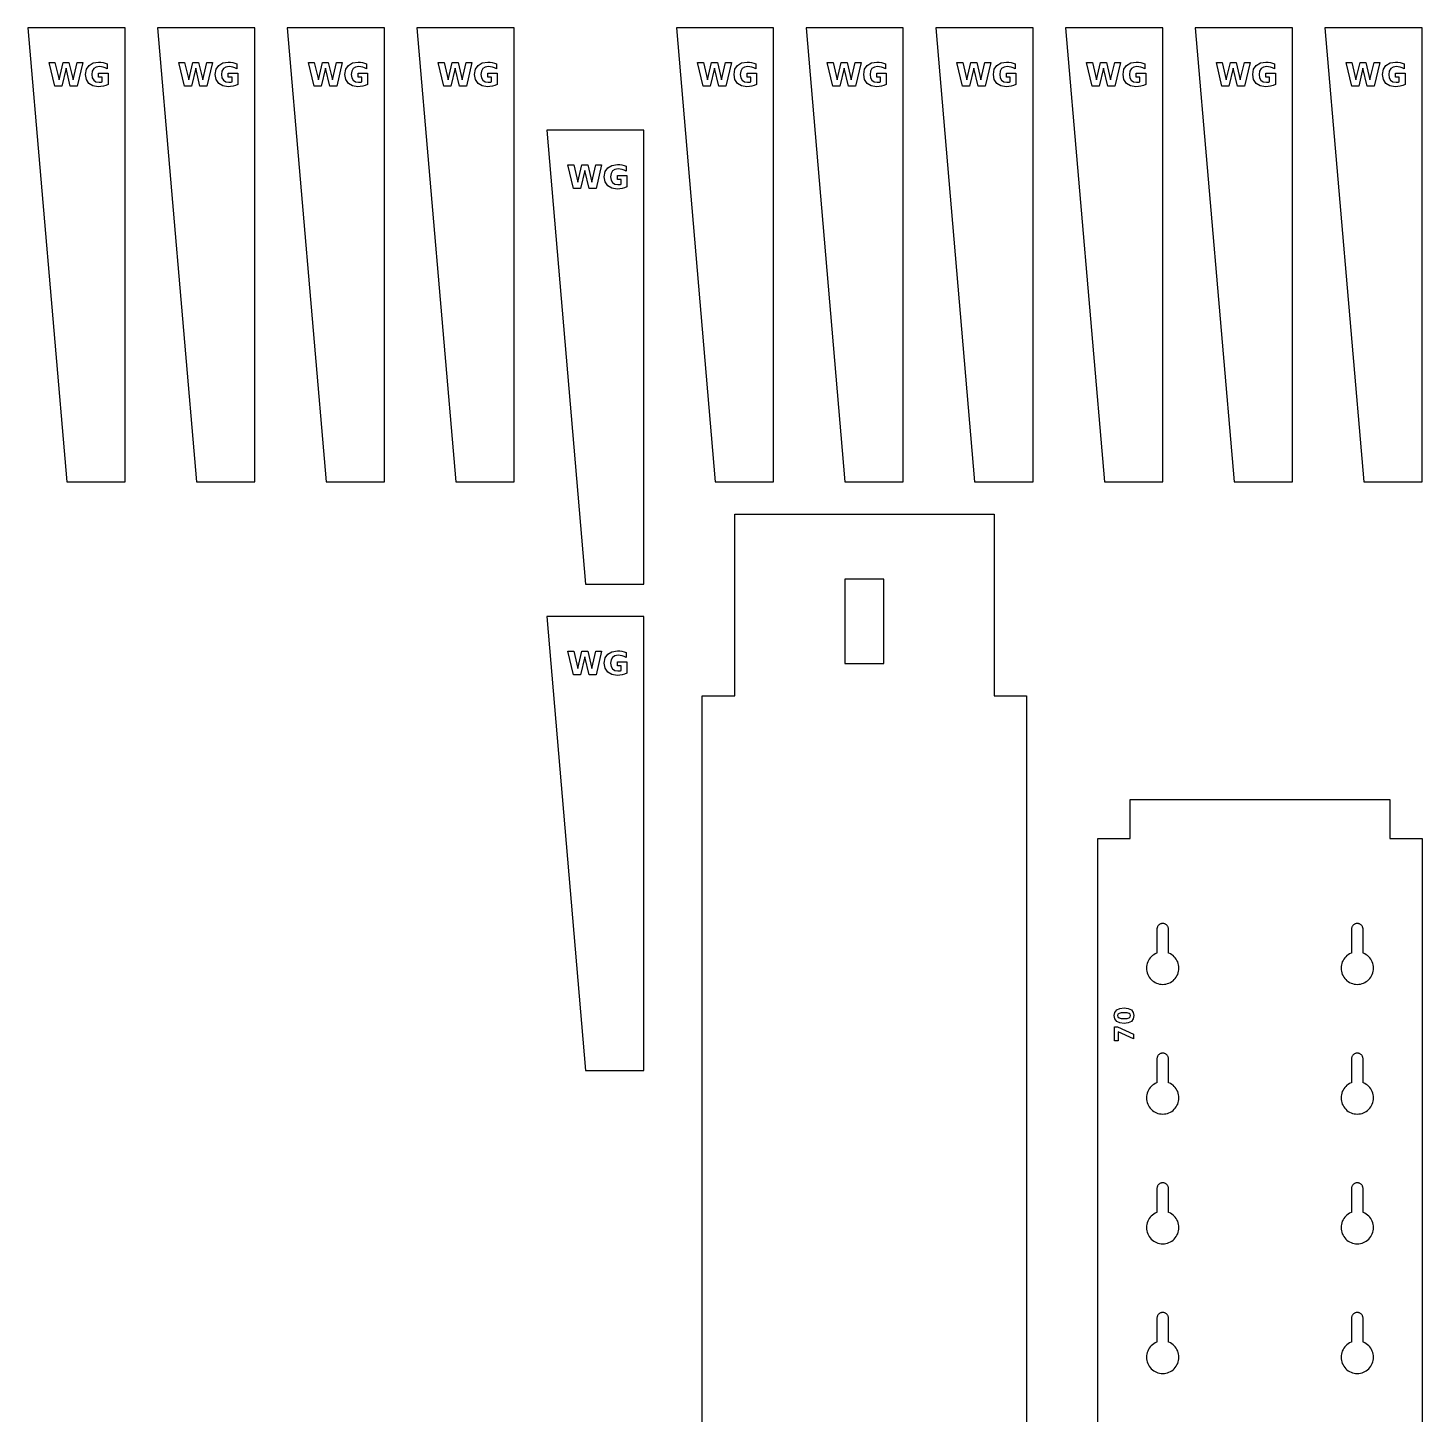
# Model space of a CAD drawing. Header units: millimetres. Extents: x 12 to 1278, y 12 to 884.
# Drawn here: x 853.5 to 1068.5, y 669.7 to 883.5 of the extents above; entities that cross this region are included whole.
import ezdxf

# ---------------------------------------------------------------- set-up
doc = ezdxf.new("R2010")
doc.units = ezdxf.units.MM
doc.layers.add('CUT', color=1, linetype='Continuous')
doc.layers.add('ENGRAVE', color=5, linetype='Continuous')

msp = doc.modelspace()

# ---------------------------------------------------------------- linework, layer by layer
at = {"layer": 'CUT', "color": 1}
for points in [[(868.5, 813.5), (868.5, 883.5), (853.5, 883.5), (859.5, 813.5)], [(888.5, 813.5), (888.5, 883.5), (873.5, 883.5), (879.5, 813.5)], [(908.5, 813.5), (908.5, 883.5), (893.5, 883.5), (899.5, 813.5)], [(928.5, 813.5), (928.5, 883.5), (913.5, 883.5), (919.5, 813.5)], [(968.5, 813.5), (968.5, 883.5), (953.5, 883.5), (959.5, 813.5)], [(988.5, 813.5), (988.5, 883.5), (973.5, 883.5), (979.5, 813.5)], [(1008.5, 813.5), (1008.5, 883.5), (993.5, 883.5), (999.5, 813.5)], [(1028.5, 813.5), (1028.5, 883.5), (1013.5, 883.5), (1019.5, 813.5)], [(1048.5, 813.5), (1048.5, 883.5), (1033.5, 883.5), (1039.5, 813.5)], [(1068.5, 813.5), (1068.5, 883.5), (1053.5, 883.5), (1059.5, 813.5)], [(948.5, 797.72), (948.5, 867.72), (933.5, 867.72), (939.5, 797.72)], [(985.5, 798.5), (979.5, 798.5), (979.5, 785.5), (985.5, 785.5)], [(948.5, 722.72), (948.5, 792.72), (933.5, 792.72), (939.5, 722.72)], [(1023.5, 12.5), (1023.5, 18.5), (1018.5, 18.5), (1018.5, 758.5), (1023.5, 758.5), (1023.5, 764.5), (1063.5, 764.5), (1063.5, 758.5), (1068.5, 758.5), (1068.5, 18.5), (1063.5, 18.5), (1063.5, 12.5)], [(1030.58, 739.89), (1030.43, 740.09), (1030.27, 740.27), (1030.09, 740.43), (1029.89, 740.58), (1029.68, 740.7), (1029.46, 740.81), (1029.4, 740.83), (1029.4, 744.5), (1029.4, 744.59), (1029.38, 744.68), (1029.36, 744.76), (1029.33, 744.84), (1029.29, 744.92), (1029.25, 745), (1029.2, 745.07), (1029.14, 745.14), (1029.07, 745.2), (1029, 745.25), (1028.92, 745.29), (1028.84, 745.33), (1028.76, 745.36), (1028.68, 745.38), (1028.59, 745.4), (1028.5, 745.4), (1028.41, 745.4), (1028.32, 745.38), (1028.24, 745.36), (1028.16, 745.33), (1028.08, 745.29), (1028, 745.25), (1027.93, 745.2), (1027.86, 745.14), (1027.8, 745.07), (1027.75, 745), (1027.71, 744.92), (1027.67, 744.84), (1027.64, 744.76), (1027.62, 744.68), (1027.6, 744.59), (1027.6, 744.5), (1027.6, 740.83), (1027.54, 740.81), (1027.32, 740.7), (1027.11, 740.58), (1026.91, 740.43), (1026.73, 740.27), (1026.57, 740.09), (1026.42, 739.89), (1026.3, 739.68), (1026.19, 739.46), (1026.11, 739.23), (1026.05, 738.99), (1026.01, 738.75), (1026, 738.5), (1026.01, 738.25), (1026.05, 738.01), (1026.11, 737.77), (1026.19, 737.54), (1026.3, 737.32), (1026.42, 737.11), (1026.57, 736.91), (1026.73, 736.73), (1026.91, 736.57), (1027.11, 736.42), (1027.32, 736.3), (1027.54, 736.19), (1027.77, 736.11), (1028.01, 736.05), (1028.25, 736.01), (1028.5, 736), (1028.75, 736.01), (1028.99, 736.05), (1029.23, 736.11), (1029.46, 736.19), (1029.68, 736.3), (1029.89, 736.42), (1030.09, 736.57), (1030.27, 736.73), (1030.43, 736.91), (1030.58, 737.11), (1030.7, 737.32), (1030.81, 737.54), (1030.89, 737.77), (1030.95, 738.01), (1030.99, 738.25), (1031, 738.5), (1030.99, 738.75), (1030.95, 738.99), (1030.89, 739.23), (1030.81, 739.46), (1030.7, 739.68)], [(1060.58, 739.89), (1060.43, 740.09), (1060.27, 740.27), (1060.09, 740.43), (1059.89, 740.58), (1059.68, 740.7), (1059.46, 740.81), (1059.4, 740.83), (1059.4, 744.5), (1059.4, 744.59), (1059.38, 744.68), (1059.36, 744.76), (1059.33, 744.84), (1059.29, 744.92), (1059.25, 745), (1059.2, 745.07), (1059.14, 745.14), (1059.07, 745.2), (1059, 745.25), (1058.92, 745.29), (1058.84, 745.33), (1058.76, 745.36), (1058.68, 745.38), (1058.59, 745.4), (1058.5, 745.4), (1058.41, 745.4), (1058.32, 745.38), (1058.24, 745.36), (1058.16, 745.33), (1058.08, 745.29), (1058, 745.25), (1057.93, 745.2), (1057.86, 745.14), (1057.8, 745.07), (1057.75, 745), (1057.71, 744.92), (1057.67, 744.84), (1057.64, 744.76), (1057.62, 744.68), (1057.6, 744.59), (1057.6, 744.5), (1057.6, 740.83), (1057.54, 740.81), (1057.32, 740.7), (1057.11, 740.58), (1056.91, 740.43), (1056.73, 740.27), (1056.57, 740.09), (1056.42, 739.89), (1056.3, 739.68), (1056.19, 739.46), (1056.11, 739.23), (1056.05, 738.99), (1056.01, 738.75), (1056, 738.5), (1056.01, 738.25), (1056.05, 738.01), (1056.11, 737.77), (1056.19, 737.54), (1056.3, 737.32), (1056.42, 737.11), (1056.57, 736.91), (1056.73, 736.73), (1056.91, 736.57), (1057.11, 736.42), (1057.32, 736.3), (1057.54, 736.19), (1057.77, 736.11), (1058.01, 736.05), (1058.25, 736.01), (1058.5, 736), (1058.75, 736.01), (1058.99, 736.05), (1059.23, 736.11), (1059.46, 736.19), (1059.68, 736.3), (1059.89, 736.42), (1060.09, 736.57), (1060.27, 736.73), (1060.43, 736.91), (1060.58, 737.11), (1060.7, 737.32), (1060.81, 737.54), (1060.89, 737.77), (1060.95, 738.01), (1060.99, 738.25), (1061, 738.5), (1060.99, 738.75), (1060.95, 738.99), (1060.89, 739.23), (1060.81, 739.46), (1060.7, 739.68)], [(1030.43, 720.09), (1030.27, 720.27), (1030.09, 720.43), (1029.89, 720.58), (1029.68, 720.7), (1029.46, 720.81), (1029.4, 720.83), (1029.4, 724.5), (1029.4, 724.59), (1029.38, 724.68), (1029.36, 724.76), (1029.33, 724.84), (1029.29, 724.92), (1029.25, 725), (1029.2, 725.07), (1029.14, 725.14), (1029.07, 725.2), (1029, 725.25), (1028.92, 725.29), (1028.84, 725.33), (1028.76, 725.36), (1028.68, 725.38), (1028.59, 725.4), (1028.5, 725.4), (1028.41, 725.4), (1028.32, 725.38), (1028.24, 725.36), (1028.16, 725.33), (1028.08, 725.29), (1028, 725.25), (1027.93, 725.2), (1027.86, 725.14), (1027.8, 725.07), (1027.75, 725), (1027.71, 724.92), (1027.67, 724.84), (1027.64, 724.76), (1027.62, 724.68), (1027.6, 724.59), (1027.6, 724.5), (1027.6, 720.83), (1027.54, 720.81), (1027.32, 720.7), (1027.11, 720.58), (1026.91, 720.43), (1026.73, 720.27), (1026.57, 720.09), (1026.42, 719.89), (1026.3, 719.68), (1026.19, 719.46), (1026.11, 719.23), (1026.05, 718.99), (1026.01, 718.75), (1026, 718.5), (1026.01, 718.25), (1026.05, 718.01), (1026.11, 717.77), (1026.19, 717.54), (1026.3, 717.32), (1026.42, 717.11), (1026.57, 716.91), (1026.73, 716.73), (1026.91, 716.57), (1027.11, 716.42), (1027.32, 716.3), (1027.54, 716.19), (1027.77, 716.11), (1028.01, 716.05), (1028.25, 716.01), (1028.5, 716), (1028.75, 716.01), (1028.99, 716.05), (1029.23, 716.11), (1029.46, 716.19), (1029.68, 716.3), (1029.89, 716.42), (1030.09, 716.57), (1030.27, 716.73), (1030.43, 716.91), (1030.58, 717.11), (1030.7, 717.32), (1030.81, 717.54), (1030.89, 717.77), (1030.95, 718.01), (1030.99, 718.25), (1031, 718.5), (1030.99, 718.75), (1030.95, 718.99), (1030.89, 719.23), (1030.81, 719.46), (1030.7, 719.68), (1030.58, 719.89)], [(1060.43, 720.09), (1060.27, 720.27), (1060.09, 720.43), (1059.89, 720.58), (1059.68, 720.7), (1059.46, 720.81), (1059.4, 720.83), (1059.4, 724.5), (1059.4, 724.59), (1059.38, 724.68), (1059.36, 724.76), (1059.33, 724.84), (1059.29, 724.92), (1059.25, 725), (1059.2, 725.07), (1059.14, 725.14), (1059.07, 725.2), (1059, 725.25), (1058.92, 725.29), (1058.84, 725.33), (1058.76, 725.36), (1058.68, 725.38), (1058.59, 725.4), (1058.5, 725.4), (1058.41, 725.4), (1058.32, 725.38), (1058.24, 725.36), (1058.16, 725.33), (1058.08, 725.29), (1058, 725.25), (1057.93, 725.2), (1057.86, 725.14), (1057.8, 725.07), (1057.75, 725), (1057.71, 724.92), (1057.67, 724.84), (1057.64, 724.76), (1057.62, 724.68), (1057.6, 724.59), (1057.6, 724.5), (1057.6, 720.83), (1057.54, 720.81), (1057.32, 720.7), (1057.11, 720.58), (1056.91, 720.43), (1056.73, 720.27), (1056.57, 720.09), (1056.42, 719.89), (1056.3, 719.68), (1056.19, 719.46), (1056.11, 719.23), (1056.05, 718.99), (1056.01, 718.75), (1056, 718.5), (1056.01, 718.25), (1056.05, 718.01), (1056.11, 717.77), (1056.19, 717.54), (1056.3, 717.32), (1056.42, 717.11), (1056.57, 716.91), (1056.73, 716.73), (1056.91, 716.57), (1057.11, 716.42), (1057.32, 716.3), (1057.54, 716.19), (1057.77, 716.11), (1058.01, 716.05), (1058.25, 716.01), (1058.5, 716), (1058.75, 716.01), (1058.99, 716.05), (1059.23, 716.11), (1059.46, 716.19), (1059.68, 716.3), (1059.89, 716.42), (1060.09, 716.57), (1060.27, 716.73), (1060.43, 716.91), (1060.58, 717.11), (1060.7, 717.32), (1060.81, 717.54), (1060.89, 717.77), (1060.95, 718.01), (1060.99, 718.25), (1061, 718.5), (1060.99, 718.75), (1060.95, 718.99), (1060.89, 719.23), (1060.81, 719.46), (1060.7, 719.68), (1060.58, 719.89)], [(1030.58, 699.89), (1030.43, 700.09), (1030.27, 700.27), (1030.09, 700.43), (1029.89, 700.58), (1029.68, 700.7), (1029.46, 700.81), (1029.4, 700.83), (1029.4, 704.5), (1029.4, 704.59), (1029.38, 704.68), (1029.36, 704.76), (1029.33, 704.84), (1029.29, 704.92), (1029.25, 705), (1029.2, 705.07), (1029.14, 705.14), (1029.07, 705.2), (1029, 705.25), (1028.92, 705.29), (1028.84, 705.33), (1028.76, 705.36), (1028.68, 705.38), (1028.59, 705.4), (1028.5, 705.4), (1028.41, 705.4), (1028.32, 705.38), (1028.24, 705.36), (1028.16, 705.33), (1028.08, 705.29), (1028, 705.25), (1027.93, 705.2), (1027.86, 705.14), (1027.8, 705.07), (1027.75, 705), (1027.71, 704.92), (1027.67, 704.84), (1027.64, 704.76), (1027.62, 704.68), (1027.6, 704.59), (1027.6, 704.5), (1027.6, 700.83), (1027.54, 700.81), (1027.32, 700.7), (1027.11, 700.58), (1026.91, 700.43), (1026.73, 700.27), (1026.57, 700.09), (1026.42, 699.89), (1026.3, 699.68), (1026.19, 699.46), (1026.11, 699.23), (1026.05, 698.99), (1026.01, 698.75), (1026, 698.5), (1026.01, 698.25), (1026.05, 698.01), (1026.11, 697.77), (1026.19, 697.54), (1026.3, 697.32), (1026.42, 697.11), (1026.57, 696.91), (1026.73, 696.73), (1026.91, 696.57), (1027.11, 696.42), (1027.32, 696.3), (1027.54, 696.19), (1027.77, 696.11), (1028.01, 696.05), (1028.25, 696.01), (1028.5, 696), (1028.75, 696.01), (1028.99, 696.05), (1029.23, 696.11), (1029.46, 696.19), (1029.68, 696.3), (1029.89, 696.42), (1030.09, 696.57), (1030.27, 696.73), (1030.43, 696.91), (1030.58, 697.11), (1030.7, 697.32), (1030.81, 697.54), (1030.89, 697.77), (1030.95, 698.01), (1030.99, 698.25), (1031, 698.5), (1030.99, 698.75), (1030.95, 698.99), (1030.89, 699.23), (1030.81, 699.46), (1030.7, 699.68)], [(1060.58, 699.89), (1060.43, 700.09), (1060.27, 700.27), (1060.09, 700.43), (1059.89, 700.58), (1059.68, 700.7), (1059.46, 700.81), (1059.4, 700.83), (1059.4, 704.5), (1059.4, 704.59), (1059.38, 704.68), (1059.36, 704.76), (1059.33, 704.84), (1059.29, 704.92), (1059.25, 705), (1059.2, 705.07), (1059.14, 705.14), (1059.07, 705.2), (1059, 705.25), (1058.92, 705.29), (1058.84, 705.33), (1058.76, 705.36), (1058.68, 705.38), (1058.59, 705.4), (1058.5, 705.4), (1058.41, 705.4), (1058.32, 705.38), (1058.24, 705.36), (1058.16, 705.33), (1058.08, 705.29), (1058, 705.25), (1057.93, 705.2), (1057.86, 705.14), (1057.8, 705.07), (1057.75, 705), (1057.71, 704.92), (1057.67, 704.84), (1057.64, 704.76), (1057.62, 704.68), (1057.6, 704.59), (1057.6, 704.5), (1057.6, 700.83), (1057.54, 700.81), (1057.32, 700.7), (1057.11, 700.58), (1056.91, 700.43), (1056.73, 700.27), (1056.57, 700.09), (1056.42, 699.89), (1056.3, 699.68), (1056.19, 699.46), (1056.11, 699.23), (1056.05, 698.99), (1056.01, 698.75), (1056, 698.5), (1056.01, 698.25), (1056.05, 698.01), (1056.11, 697.77), (1056.19, 697.54), (1056.3, 697.32), (1056.42, 697.11), (1056.57, 696.91), (1056.73, 696.73), (1056.91, 696.57), (1057.11, 696.42), (1057.32, 696.3), (1057.54, 696.19), (1057.77, 696.11), (1058.01, 696.05), (1058.25, 696.01), (1058.5, 696), (1058.75, 696.01), (1058.99, 696.05), (1059.23, 696.11), (1059.46, 696.19), (1059.68, 696.3), (1059.89, 696.42), (1060.09, 696.57), (1060.27, 696.73), (1060.43, 696.91), (1060.58, 697.11), (1060.7, 697.32), (1060.81, 697.54), (1060.89, 697.77), (1060.95, 698.01), (1060.99, 698.25), (1061, 698.5), (1060.99, 698.75), (1060.95, 698.99), (1060.89, 699.23), (1060.81, 699.46), (1060.7, 699.68)], [(1030.43, 680.09), (1030.27, 680.27), (1030.09, 680.43), (1029.89, 680.58), (1029.68, 680.7), (1029.46, 680.81), (1029.4, 680.83), (1029.4, 684.5), (1029.4, 684.59), (1029.38, 684.68), (1029.36, 684.76), (1029.33, 684.84), (1029.29, 684.92), (1029.25, 685), (1029.2, 685.07), (1029.14, 685.14), (1029.07, 685.2), (1029, 685.25), (1028.92, 685.29), (1028.84, 685.33), (1028.76, 685.36), (1028.68, 685.38), (1028.59, 685.4), (1028.5, 685.4), (1028.41, 685.4), (1028.32, 685.38), (1028.24, 685.36), (1028.16, 685.33), (1028.08, 685.29), (1028, 685.25), (1027.93, 685.2), (1027.86, 685.14), (1027.8, 685.07), (1027.75, 685), (1027.71, 684.92), (1027.67, 684.84), (1027.64, 684.76), (1027.62, 684.68), (1027.6, 684.59), (1027.6, 684.5), (1027.6, 680.83), (1027.54, 680.81), (1027.32, 680.7), (1027.11, 680.58), (1026.91, 680.43), (1026.73, 680.27), (1026.57, 680.09), (1026.42, 679.89), (1026.3, 679.68), (1026.19, 679.46), (1026.11, 679.23), (1026.05, 678.99), (1026.01, 678.75), (1026, 678.5), (1026.01, 678.25), (1026.05, 678.01), (1026.11, 677.77), (1026.19, 677.54), (1026.3, 677.32), (1026.42, 677.11), (1026.57, 676.91), (1026.73, 676.73), (1026.91, 676.57), (1027.11, 676.42), (1027.32, 676.3), (1027.54, 676.19), (1027.77, 676.11), (1028.01, 676.05), (1028.25, 676.01), (1028.5, 676), (1028.75, 676.01), (1028.99, 676.05), (1029.23, 676.11), (1029.46, 676.19), (1029.68, 676.3), (1029.89, 676.42), (1030.09, 676.57), (1030.27, 676.73), (1030.43, 676.91), (1030.58, 677.11), (1030.7, 677.32), (1030.81, 677.54), (1030.89, 677.77), (1030.95, 678.01), (1030.99, 678.25), (1031, 678.5), (1030.99, 678.75), (1030.95, 678.99), (1030.89, 679.23), (1030.81, 679.46), (1030.7, 679.68), (1030.58, 679.89)], [(1060.43, 680.09), (1060.27, 680.27), (1060.09, 680.43), (1059.89, 680.58), (1059.68, 680.7), (1059.46, 680.81), (1059.4, 680.83), (1059.4, 684.5), (1059.4, 684.59), (1059.38, 684.68), (1059.36, 684.76), (1059.33, 684.84), (1059.29, 684.92), (1059.25, 685), (1059.2, 685.07), (1059.14, 685.14), (1059.07, 685.2), (1059, 685.25), (1058.92, 685.29), (1058.84, 685.33), (1058.76, 685.36), (1058.68, 685.38), (1058.59, 685.4), (1058.5, 685.4), (1058.41, 685.4), (1058.32, 685.38), (1058.24, 685.36), (1058.16, 685.33), (1058.08, 685.29), (1058, 685.25), (1057.93, 685.2), (1057.86, 685.14), (1057.8, 685.07), (1057.75, 685), (1057.71, 684.92), (1057.67, 684.84), (1057.64, 684.76), (1057.62, 684.68), (1057.6, 684.59), (1057.6, 684.5), (1057.6, 680.83), (1057.54, 680.81), (1057.32, 680.7), (1057.11, 680.58), (1056.91, 680.43), (1056.73, 680.27), (1056.57, 680.09), (1056.42, 679.89), (1056.3, 679.68), (1056.19, 679.46), (1056.11, 679.23), (1056.05, 678.99), (1056.01, 678.75), (1056, 678.5), (1056.01, 678.25), (1056.05, 678.01), (1056.11, 677.77), (1056.19, 677.54), (1056.3, 677.32), (1056.42, 677.11), (1056.57, 676.91), (1056.73, 676.73), (1056.91, 676.57), (1057.11, 676.42), (1057.32, 676.3), (1057.54, 676.19), (1057.77, 676.11), (1058.01, 676.05), (1058.25, 676.01), (1058.5, 676), (1058.75, 676.01), (1058.99, 676.05), (1059.23, 676.11), (1059.46, 676.19), (1059.68, 676.3), (1059.89, 676.42), (1060.09, 676.57), (1060.27, 676.73), (1060.43, 676.91), (1060.58, 677.11), (1060.7, 677.32), (1060.81, 677.54), (1060.89, 677.77), (1060.95, 678.01), (1060.99, 678.25), (1061, 678.5), (1060.99, 678.75), (1060.95, 678.99), (1060.89, 679.23), (1060.81, 679.46), (1060.7, 679.68), (1060.58, 679.89)]]:
    msp.add_lwpolyline(points, close=True, dxfattribs=at)
msp.add_lwpolyline([(957.5, 40.5), (957.5, 780.5), (962.5, 780.5), (962.5, 808.5), (1002.5, 808.5), (1002.5, 780.5), (1007.5, 780.5), (1007.5, 657.5), (1013.5, 657.5), (1013.5, 633.5), (1007.5, 633.5), (1007.5, 547.5), (1013.5, 547.5), (1013.5, 523.5), (1007.5, 523.5), (1007.5, 437.5)], dxfattribs=at)
at = {"layer": 'ENGRAVE', "color": 5}
for points in [[(856.77, 878.15), (857.67, 878.15), (858.3, 875.5), (858.93, 878.15), (859.83, 878.15), (860.46, 875.5), (861.09, 878.15), (861.98, 878.15), (861.12, 874.5), (860.04, 874.5), (859.38, 877.27), (858.72, 874.5), (857.64, 874.5)], [(865.87, 874.77), (865.51, 874.62), (865.14, 874.51), (864.76, 874.45), (864.36, 874.43), (863.54, 874.56), (862.92, 874.94), (862.52, 875.54), (862.39, 876.32), (862.52, 877.11), (862.93, 877.71), (863.57, 878.09), (864.41, 878.21), (864.77, 878.19), (865.11, 878.14), (865.43, 878.06), (865.74, 877.94), (865.74, 877.19), (865.43, 877.34), (865.13, 877.44), (864.83, 877.51), (864.53, 877.53), (864.03, 877.45), (863.66, 877.22), (863.43, 876.84), (863.36, 876.32), (863.43, 875.81), (863.65, 875.43), (864, 875.19), (864.48, 875.11), (864.62, 875.12), (864.75, 875.13), (864.87, 875.15), (864.98, 875.19), (864.98, 875.89), (864.41, 875.89), (864.41, 876.53), (865.87, 876.53)], [(876.77, 878.15), (877.67, 878.15), (878.3, 875.5), (878.93, 878.15), (879.83, 878.15), (880.46, 875.5), (881.09, 878.15), (881.98, 878.15), (881.12, 874.5), (880.04, 874.5), (879.38, 877.27), (878.72, 874.5), (877.64, 874.5)], [(885.87, 874.77), (885.51, 874.62), (885.14, 874.51), (884.76, 874.45), (884.36, 874.43), (883.54, 874.56), (882.92, 874.94), (882.52, 875.54), (882.39, 876.32), (882.52, 877.11), (882.93, 877.71), (883.57, 878.09), (884.41, 878.21), (884.77, 878.19), (885.11, 878.14), (885.43, 878.06), (885.74, 877.94), (885.74, 877.19), (885.43, 877.34), (885.13, 877.44), (884.83, 877.51), (884.53, 877.53), (884.03, 877.45), (883.66, 877.22), (883.43, 876.84), (883.36, 876.32), (883.43, 875.81), (883.65, 875.43), (884, 875.19), (884.48, 875.11), (884.62, 875.12), (884.75, 875.13), (884.87, 875.15), (884.98, 875.19), (884.98, 875.89), (884.41, 875.89), (884.41, 876.53), (885.87, 876.53)], [(896.77, 878.15), (897.67, 878.15), (898.3, 875.5), (898.93, 878.15), (899.83, 878.15), (900.46, 875.5), (901.09, 878.15), (901.98, 878.15), (901.12, 874.5), (900.04, 874.5), (899.38, 877.27), (898.72, 874.5), (897.64, 874.5)], [(905.87, 874.77), (905.51, 874.62), (905.14, 874.51), (904.76, 874.45), (904.36, 874.43), (903.54, 874.56), (902.92, 874.94), (902.52, 875.54), (902.39, 876.32), (902.52, 877.11), (902.93, 877.71), (903.57, 878.09), (904.41, 878.21), (904.77, 878.19), (905.11, 878.14), (905.43, 878.06), (905.74, 877.94), (905.74, 877.19), (905.43, 877.34), (905.13, 877.44), (904.83, 877.51), (904.53, 877.53), (904.03, 877.45), (903.66, 877.22), (903.43, 876.84), (903.36, 876.32), (903.43, 875.81), (903.65, 875.43), (904, 875.19), (904.48, 875.11), (904.62, 875.12), (904.75, 875.13), (904.87, 875.15), (904.98, 875.19), (904.98, 875.89), (904.41, 875.89), (904.41, 876.53), (905.87, 876.53)], [(916.77, 878.15), (917.67, 878.15), (918.3, 875.5), (918.93, 878.15), (919.83, 878.15), (920.46, 875.5), (921.09, 878.15), (921.98, 878.15), (921.12, 874.5), (920.04, 874.5), (919.38, 877.27), (918.72, 874.5), (917.64, 874.5)], [(925.87, 874.77), (925.51, 874.62), (925.14, 874.51), (924.76, 874.45), (924.36, 874.43), (923.54, 874.56), (922.92, 874.94), (922.52, 875.54), (922.39, 876.32), (922.52, 877.11), (922.93, 877.71), (923.57, 878.09), (924.41, 878.21), (924.77, 878.19), (925.11, 878.14), (925.43, 878.06), (925.74, 877.94), (925.74, 877.19), (925.43, 877.34), (925.13, 877.44), (924.83, 877.51), (924.53, 877.53), (924.03, 877.45), (923.66, 877.22), (923.43, 876.84), (923.36, 876.32), (923.43, 875.81), (923.65, 875.43), (924, 875.19), (924.48, 875.11), (924.62, 875.12), (924.75, 875.13), (924.87, 875.15), (924.98, 875.19), (924.98, 875.89), (924.41, 875.89), (924.41, 876.53), (925.87, 876.53)], [(956.77, 878.15), (957.67, 878.15), (958.3, 875.5), (958.93, 878.15), (959.83, 878.15), (960.46, 875.5), (961.09, 878.15), (961.98, 878.15), (961.12, 874.5), (960.04, 874.5), (959.38, 877.27), (958.72, 874.5), (957.64, 874.5)], [(965.87, 874.77), (965.51, 874.62), (965.14, 874.51), (964.76, 874.45), (964.36, 874.43), (963.54, 874.56), (962.92, 874.94), (962.52, 875.54), (962.39, 876.32), (962.52, 877.11), (962.93, 877.71), (963.57, 878.09), (964.41, 878.21), (964.77, 878.19), (965.11, 878.14), (965.43, 878.06), (965.74, 877.94), (965.74, 877.19), (965.43, 877.34), (965.13, 877.44), (964.83, 877.51), (964.53, 877.53), (964.03, 877.45), (963.66, 877.22), (963.43, 876.84), (963.36, 876.32), (963.43, 875.81), (963.65, 875.43), (964, 875.19), (964.48, 875.11), (964.62, 875.12), (964.75, 875.13), (964.87, 875.15), (964.98, 875.19), (964.98, 875.89), (964.41, 875.89), (964.41, 876.53), (965.87, 876.53)], [(976.77, 878.15), (977.67, 878.15), (978.3, 875.5), (978.93, 878.15), (979.83, 878.15), (980.46, 875.5), (981.09, 878.15), (981.98, 878.15), (981.12, 874.5), (980.04, 874.5), (979.38, 877.27), (978.72, 874.5), (977.64, 874.5)], [(985.87, 874.77), (985.51, 874.62), (985.14, 874.51), (984.76, 874.45), (984.36, 874.43), (983.54, 874.56), (982.92, 874.94), (982.52, 875.54), (982.39, 876.32), (982.52, 877.11), (982.93, 877.71), (983.57, 878.09), (984.41, 878.21), (984.77, 878.19), (985.11, 878.14), (985.43, 878.06), (985.74, 877.94), (985.74, 877.19), (985.43, 877.34), (985.13, 877.44), (984.83, 877.51), (984.53, 877.53), (984.03, 877.45), (983.66, 877.22), (983.43, 876.84), (983.36, 876.32), (983.43, 875.81), (983.65, 875.43), (984, 875.19), (984.48, 875.11), (984.62, 875.12), (984.75, 875.13), (984.87, 875.15), (984.98, 875.19), (984.98, 875.89), (984.41, 875.89), (984.41, 876.53), (985.87, 876.53)], [(996.77, 878.15), (997.67, 878.15), (998.3, 875.5), (998.93, 878.15), (999.83, 878.15), (1000.46, 875.5), (1001.09, 878.15), (1001.98, 878.15), (1001.12, 874.5), (1000.04, 874.5), (999.38, 877.27), (998.72, 874.5), (997.64, 874.5)], [(1005.87, 874.77), (1005.51, 874.62), (1005.14, 874.51), (1004.76, 874.45), (1004.36, 874.43), (1003.54, 874.56), (1002.92, 874.94), (1002.52, 875.54), (1002.39, 876.32), (1002.52, 877.11), (1002.93, 877.71), (1003.57, 878.09), (1004.41, 878.21), (1004.77, 878.19), (1005.11, 878.14), (1005.43, 878.06), (1005.74, 877.94), (1005.74, 877.19), (1005.43, 877.34), (1005.13, 877.44), (1004.83, 877.51), (1004.53, 877.53), (1004.03, 877.45), (1003.66, 877.22), (1003.43, 876.84), (1003.36, 876.32), (1003.43, 875.81), (1003.65, 875.43), (1004, 875.19), (1004.48, 875.11), (1004.62, 875.12), (1004.75, 875.13), (1004.87, 875.15), (1004.98, 875.19), (1004.98, 875.89), (1004.41, 875.89), (1004.41, 876.53), (1005.87, 876.53)], [(1016.77, 878.15), (1017.67, 878.15), (1018.3, 875.5), (1018.93, 878.15), (1019.83, 878.15), (1020.46, 875.5), (1021.09, 878.15), (1021.98, 878.15), (1021.12, 874.5), (1020.04, 874.5), (1019.38, 877.27), (1018.72, 874.5), (1017.64, 874.5)], [(1025.87, 874.77), (1025.51, 874.62), (1025.14, 874.51), (1024.76, 874.45), (1024.36, 874.43), (1023.54, 874.56), (1022.92, 874.94), (1022.52, 875.54), (1022.39, 876.32), (1022.52, 877.11), (1022.93, 877.71), (1023.57, 878.09), (1024.41, 878.21), (1024.77, 878.19), (1025.11, 878.14), (1025.43, 878.06), (1025.74, 877.94), (1025.74, 877.19), (1025.43, 877.34), (1025.13, 877.44), (1024.83, 877.51), (1024.53, 877.53), (1024.03, 877.45), (1023.66, 877.22), (1023.43, 876.84), (1023.36, 876.32), (1023.43, 875.81), (1023.65, 875.43), (1024, 875.19), (1024.48, 875.11), (1024.62, 875.12), (1024.75, 875.13), (1024.87, 875.15), (1024.98, 875.19), (1024.98, 875.89), (1024.41, 875.89), (1024.41, 876.53), (1025.87, 876.53)], [(1036.77, 878.15), (1037.67, 878.15), (1038.3, 875.5), (1038.93, 878.15), (1039.83, 878.15), (1040.46, 875.5), (1041.09, 878.15), (1041.98, 878.15), (1041.12, 874.5), (1040.04, 874.5), (1039.38, 877.27), (1038.72, 874.5), (1037.64, 874.5)], [(1045.87, 874.77), (1045.51, 874.62), (1045.14, 874.51), (1044.76, 874.45), (1044.36, 874.43), (1043.54, 874.56), (1042.92, 874.94), (1042.52, 875.54), (1042.39, 876.32), (1042.52, 877.11), (1042.93, 877.71), (1043.57, 878.09), (1044.41, 878.21), (1044.77, 878.19), (1045.11, 878.14), (1045.43, 878.06), (1045.74, 877.94), (1045.74, 877.19), (1045.43, 877.34), (1045.13, 877.44), (1044.83, 877.51), (1044.53, 877.53), (1044.03, 877.45), (1043.66, 877.22), (1043.43, 876.84), (1043.36, 876.32), (1043.43, 875.81), (1043.65, 875.43), (1044, 875.19), (1044.48, 875.11), (1044.62, 875.12), (1044.75, 875.13), (1044.87, 875.15), (1044.98, 875.19), (1044.98, 875.89), (1044.41, 875.89), (1044.41, 876.53), (1045.87, 876.53)], [(1056.77, 878.15), (1057.67, 878.15), (1058.3, 875.5), (1058.93, 878.15), (1059.83, 878.15), (1060.46, 875.5), (1061.09, 878.15), (1061.98, 878.15), (1061.12, 874.5), (1060.04, 874.5), (1059.38, 877.27), (1058.72, 874.5), (1057.64, 874.5)], [(1065.87, 874.77), (1065.51, 874.62), (1065.14, 874.51), (1064.76, 874.45), (1064.36, 874.43), (1063.54, 874.56), (1062.92, 874.94), (1062.52, 875.54), (1062.39, 876.32), (1062.52, 877.11), (1062.93, 877.71), (1063.57, 878.09), (1064.41, 878.21), (1064.77, 878.19), (1065.11, 878.14), (1065.43, 878.06), (1065.74, 877.94), (1065.74, 877.19), (1065.43, 877.34), (1065.13, 877.44), (1064.83, 877.51), (1064.53, 877.53), (1064.03, 877.45), (1063.66, 877.22), (1063.43, 876.84), (1063.36, 876.32), (1063.43, 875.81), (1063.65, 875.43), (1064, 875.19), (1064.48, 875.11), (1064.62, 875.12), (1064.75, 875.13), (1064.87, 875.15), (1064.98, 875.19), (1064.98, 875.89), (1064.41, 875.89), (1064.41, 876.53), (1065.87, 876.53)], [(936.77, 862.36), (937.67, 862.36), (938.3, 859.72), (938.93, 862.36), (939.83, 862.36), (940.46, 859.72), (941.09, 862.36), (941.98, 862.36), (941.12, 858.72), (940.04, 858.72), (939.38, 861.49), (938.72, 858.72), (937.64, 858.72)], [(945.87, 858.99), (945.51, 858.84), (945.14, 858.73), (944.76, 858.67), (944.36, 858.65), (943.54, 858.78), (942.92, 859.16), (942.52, 859.76), (942.39, 860.54), (942.52, 861.33), (942.93, 861.92), (943.57, 862.3), (944.41, 862.43), (944.77, 862.41), (945.11, 862.36), (945.43, 862.28), (945.74, 862.16), (945.74, 861.41), (945.43, 861.56), (945.13, 861.66), (944.83, 861.73), (944.53, 861.75), (944.03, 861.67), (943.66, 861.43), (943.43, 861.05), (943.36, 860.54), (943.43, 860.03), (943.65, 859.64), (944, 859.41), (944.48, 859.33), (944.62, 859.33), (944.75, 859.35), (944.87, 859.37), (944.98, 859.41), (944.98, 860.11), (944.41, 860.11), (944.41, 860.74), (945.87, 860.74)], [(936.77, 787.36), (937.67, 787.36), (938.3, 784.72), (938.93, 787.36), (939.83, 787.36), (940.46, 784.72), (941.09, 787.36), (941.98, 787.36), (941.12, 783.72), (940.04, 783.72), (939.38, 786.49), (938.72, 783.72), (937.64, 783.72)], [(945.87, 783.99), (945.51, 783.84), (945.14, 783.73), (944.76, 783.67), (944.36, 783.65), (943.54, 783.78), (942.92, 784.16), (942.52, 784.76), (942.39, 785.54), (942.52, 786.33), (942.93, 786.92), (943.57, 787.3), (944.41, 787.43), (944.77, 787.41), (945.11, 787.36), (945.43, 787.28), (945.74, 787.16), (945.74, 786.41), (945.43, 786.56), (945.13, 786.66), (944.83, 786.73), (944.53, 786.75), (944.03, 786.67), (943.66, 786.43), (943.43, 786.05), (943.36, 785.54), (943.43, 785.03), (943.65, 784.64), (944, 784.41), (944.48, 784.33), (944.62, 784.33), (944.75, 784.35), (944.87, 784.37), (944.98, 784.41), (944.98, 785.11), (944.41, 785.11), (944.41, 785.74), (945.87, 785.74)], [(1022.54, 732.38), (1023.19, 732.3), (1023.66, 732.06), (1023.96, 731.68), (1024.06, 731.18), (1023.96, 730.67), (1023.66, 730.29), (1023.19, 730.05), (1022.54, 729.97), (1021.9, 730.05), (1021.42, 730.29), (1021.13, 730.67), (1021.03, 731.18), (1021.13, 731.68), (1021.42, 732.06), (1021.9, 732.3)], [(1022.54, 731.62), (1022.07, 731.6), (1021.77, 731.52), (1021.6, 731.38), (1021.54, 731.18), (1021.6, 730.97), (1021.77, 730.83), (1022.07, 730.75), (1022.54, 730.73), (1023.01, 730.75), (1023.32, 730.83), (1023.49, 730.97), (1023.54, 731.18), (1023.49, 731.38), (1023.32, 731.52), (1023.01, 731.6)], [(1021.08, 727.27), (1021.08, 729.47), (1021.51, 729.47), (1024, 728.33), (1024, 727.6), (1021.64, 728.67), (1021.64, 727.27)]]:
    msp.add_lwpolyline(points, close=True, dxfattribs=at)

doc.saveas('drawing.dxf')
